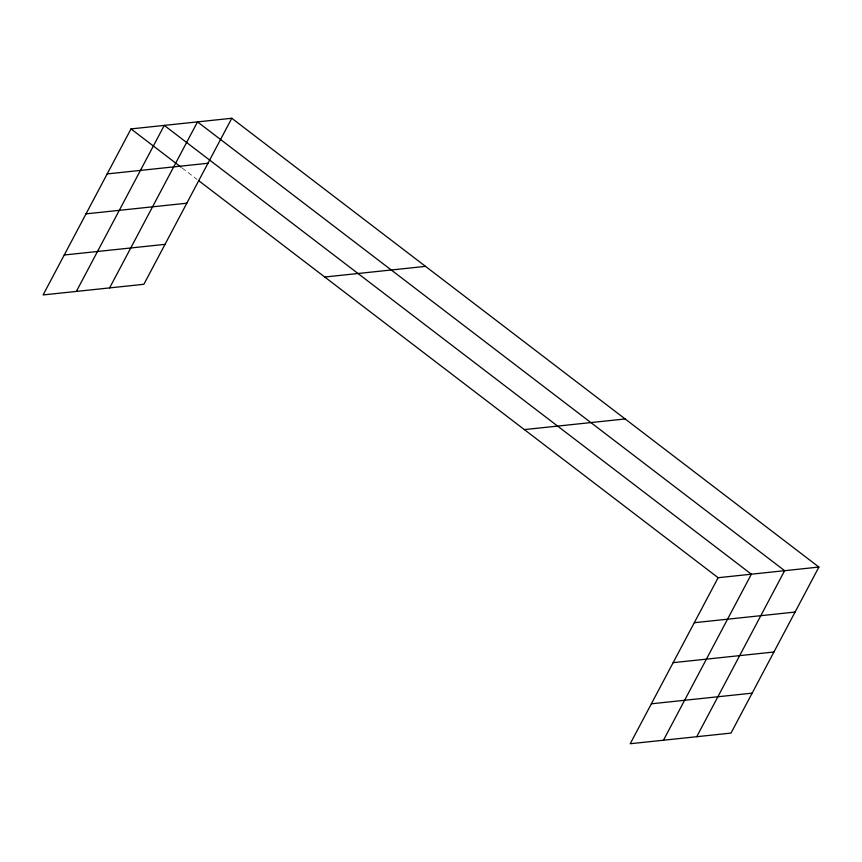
<?xml version="1.0" encoding="UTF-8"?>
<svg xmlns="http://www.w3.org/2000/svg" width="862" height="862" viewBox="0 0 862 862"><rect width="100%" height="100%" fill="white"/><g stroke="black" fill="none" stroke-linecap="round" stroke-linejoin="round"><path stroke-width="0.65" stroke-dasharray="4.31 3.23" d="M182.108 167.971L197.01 179.371"/><path stroke-width="1.29" d="M231.781 118.266L131.002 128.912L43.1 294.933L143.879 284.288L231.781 118.266L818.9 567.067L730.998 733.088L630.219 743.734L718.121 577.712L818.9 567.067M76.362 291.421L164.265 125.399L751.373 574.2L663.471 740.221M109.614 287.908L197.517 121.887L784.635 570.687L696.733 736.708M107.179 173.919L207.957 163.263M86.028 213.851L186.817 203.206M64.251 255.001L165.03 244.345M324.758 277.014L425.537 266.369M524.376 429.61L625.155 418.954M694.298 622.709L795.076 612.063M673.147 662.652L773.925 652.006M651.36 703.801L752.138 693.145M131.002 128.912L181.042 167.163M199.133 180.998L718.121 577.712"/></g></svg>
